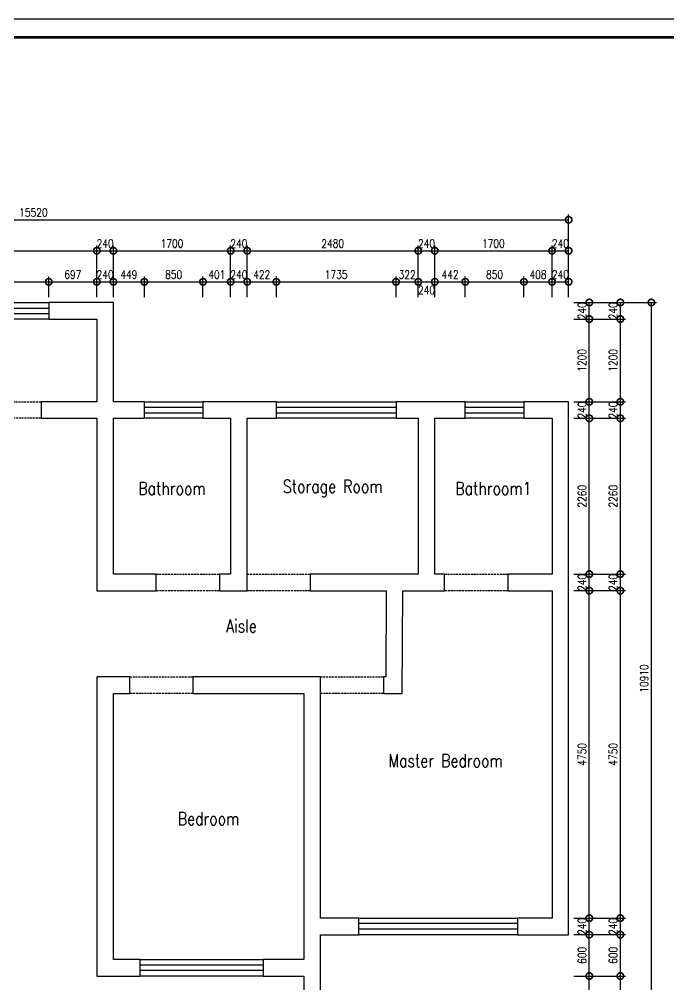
# Model space of a CAD drawing. Header units: millimetres. Extents: x 0 to 211505, y 0 to 22276.
# Drawn here: x 49972 to 59387, y 8272 to 22276 of the extents above; entities that cross this region are included whole.
import ezdxf

# ---------------------------------------------------------------- set-up
doc = ezdxf.new("R2010")
doc.units = ezdxf.units.MM
doc.linetypes.add('HIDDEN_JURAN', pattern=[1.4, 1, -0.4])
for name, color, linetype in [('P-墙体', 160, 'Continuous'), ('P-墙洞', 14, 'HIDDEN_JURAN'), ('P-房间名', 2, 'Continuous'), ('P-标注', 44, 'Continuous'), ('P-玻璃窗', 136, 'Continuous')]:
    doc.layers.add(name, color=color, linetype=linetype)
doc.styles.add('标准', font='simplex.shx', dxfattribs={"width": 0.8, "bigfont": 'gbcbig.shx'})
doc.dimstyles.new('sjj_1-075', dxfattribs={"dimscale": 75, "dimtxt": 1.6, "dimasz": 2.5, "dimexe": 1, "dimexo": 1, "dimgap": 0.6, "dimtad": 1, "dimdec": 0, "dimzin": 12, "dimdsep": 46, "dimtxsty": '标准', "dimblk": 'DOTSMALL', "dimblk1": 'DOTSMALL', "dimblk2": 'DOTSMALL', "dimcen": 0.125, "dimclrd": 3, "dimclre": 3, "dimclrt": 14, "dimadec": 0, "dimazin": 0, "dimtfac": 1, "dimtdec": 0, "dimtix": 1, "dimtmove": 2, "dimatfit": 3, "dimldrblk": 'DOTSMALL', "dimfxl": 6, "dimfxlon": 1, "dimtvp": 1, "dimtolj": 1, "dimtzin": 0, "dimarcsym": 0})

# ---------------------------------------------------------------- blocks, each defined once
blk = doc.blocks.new('_DotSmall')
at = {"color": 0, "linetype": 'ByBlock', "const_width": 0.5}
blk.add_lwpolyline([(-0.0625, 0, 1), (0.0625, 0, 1)], format="xyb", close=True, dxfattribs=at)
blk = doc.blocks.new('*D1406')
at = {"layer": 'DEFPOINTS', "color": 0}
for p in [(57936, 19368), (42416, 18918), (57936, 18918)]:
    blk.add_point(p, dxfattribs=at)
at = {"layer": 'P-标注', "color": 3, "lineweight": -2}
for p, q in [((42416, 18993), (42416, 19443)), ((42416, 19368), (57936, 19368)), ((57936, 18993), (57936, 19443))]:
    blk.add_line(p, q, dxfattribs=at)
at = {"layer": 'P-标注', "color": 3, "lineweight": -2, "xscale": 187.5, "yscale": 187.5, "zscale": 187.5, "rotation": 180}
blk.add_blockref('_DotSmall', (42416, 19368), dxfattribs=at)
at = {"layer": 'P-标注', "color": 3, "lineweight": -2, "xscale": 187.5, "yscale": 187.5, "zscale": 187.5}
blk.add_blockref('_DotSmall', (57936, 19368), dxfattribs=at)
at = {"layer": 'P-标注', "color": 14, "insert": (50176, 19473), "char_height": 120, "attachment_point": 5, "style": '标准'}
blk.add_mtext('\\A1;15520', dxfattribs=at)
blk = doc.blocks.new('*D1407')
at = {"layer": 'DEFPOINTS', "color": 0}
for p in [(58686, 18168), (59136, 18168), (58686, 7258)]:
    blk.add_point(p, dxfattribs=at)
at = {"layer": 'P-标注', "color": 3, "lineweight": -2}
for p, q in [((58761, 18168), (59211, 18168)), ((59136, 7258), (59136, 18168)), ((58761, 7258), (59211, 7258))]:
    blk.add_line(p, q, dxfattribs=at)
at = {"layer": 'P-标注', "color": 3, "lineweight": -2, "xscale": 187.5, "yscale": 187.5, "zscale": 187.5}
for p, rotation in [((59136, 18168), 89.99998127603168), ((59136, 7258), 269.9999812760316)]:
    blk.add_blockref('_DotSmall', p, dxfattribs=dict(at, rotation=rotation))
at = {"layer": 'P-标注', "color": 14, "insert": (59031, 12713), "char_height": 120, "attachment_point": 5, "rotation": 90, "style": '标准'}
blk.add_mtext('\\A1;10910', dxfattribs=at)
blk = doc.blocks.new('*D1418')
at = {"layer": 'DEFPOINTS', "color": 0}
for p in [(51096, 18918), (45096, 18468), (51096, 18468)]:
    blk.add_point(p, dxfattribs=at)
at = {"layer": 'P-标注', "color": 3, "lineweight": -2}
for p, q in [((45096, 18543), (45096, 18993)), ((45096, 18918), (51096, 18918)), ((51096, 18543), (51096, 18993))]:
    blk.add_line(p, q, dxfattribs=at)
at = {"layer": 'P-标注', "color": 3, "lineweight": -2, "xscale": 187.5, "yscale": 187.5, "zscale": 187.5, "rotation": 180}
blk.add_blockref('_DotSmall', (45096, 18918), dxfattribs=at)
at = {"layer": 'P-标注', "color": 3, "lineweight": -2, "xscale": 187.5, "yscale": 187.5, "zscale": 187.5}
blk.add_blockref('_DotSmall', (51096, 18918), dxfattribs=at)
at = {"layer": 'P-标注', "color": 14, "insert": (48096, 19023), "char_height": 120, "attachment_point": 5, "style": '标准'}
blk.add_mtext('\\A1;6000', dxfattribs=at)
blk = doc.blocks.new('*D1419')
at = {"layer": 'DEFPOINTS', "color": 0}
for p in [(51336, 18918), (51096, 18468), (51336, 18468)]:
    blk.add_point(p, dxfattribs=at)
at = {"layer": 'P-标注', "color": 3, "lineweight": -2}
for p, q in [((51096, 18543), (51096, 18993)), ((51096, 18918), (51336, 18918)), ((51336, 18543), (51336, 18993))]:
    blk.add_line(p, q, dxfattribs=at)
at = {"layer": 'P-标注', "color": 3, "lineweight": -2, "xscale": 187.5, "yscale": 187.5, "zscale": 187.5}
blk.add_blockref('_DotSmall', (51096, 18918), dxfattribs=at)
at = {"layer": 'P-标注', "color": 3, "lineweight": -2, "xscale": 187.5, "yscale": 187.5, "zscale": 187.5, "rotation": 180}
blk.add_blockref('_DotSmall', (51336, 18918), dxfattribs=at)
at = {"layer": 'P-标注', "color": 14, "insert": (51216, 19023), "char_height": 120, "attachment_point": 5, "style": '标准'}
blk.add_mtext('\\A1;240', dxfattribs=at)
blk = doc.blocks.new('*D1420')
at = {"layer": 'DEFPOINTS', "color": 0}
for p in [(53036, 18918), (51336, 18468), (53036, 18468)]:
    blk.add_point(p, dxfattribs=at)
at = {"layer": 'P-标注', "color": 3, "lineweight": -2}
for p, q in [((51336, 18543), (51336, 18993)), ((51336, 18918), (53036, 18918)), ((53036, 18543), (53036, 18993))]:
    blk.add_line(p, q, dxfattribs=at)
at = {"layer": 'P-标注', "color": 3, "lineweight": -2, "xscale": 187.5, "yscale": 187.5, "zscale": 187.5, "rotation": 180}
blk.add_blockref('_DotSmall', (51336, 18918), dxfattribs=at)
at = {"layer": 'P-标注', "color": 3, "lineweight": -2, "xscale": 187.5, "yscale": 187.5, "zscale": 187.5}
blk.add_blockref('_DotSmall', (53036, 18918), dxfattribs=at)
at = {"layer": 'P-标注', "color": 14, "insert": (52186, 19023), "char_height": 120, "attachment_point": 5, "style": '标准'}
blk.add_mtext('\\A1;1700', dxfattribs=at)
blk = doc.blocks.new('*D1421')
at = {"layer": 'DEFPOINTS', "color": 0}
for p in [(53276, 18918), (53036, 18468), (53276, 18468)]:
    blk.add_point(p, dxfattribs=at)
at = {"layer": 'P-标注', "color": 3, "lineweight": -2}
for p, q in [((53036, 18543), (53036, 18993)), ((53036, 18918), (53276, 18918)), ((53276, 18543), (53276, 18993))]:
    blk.add_line(p, q, dxfattribs=at)
at = {"layer": 'P-标注', "color": 3, "lineweight": -2, "xscale": 187.5, "yscale": 187.5, "zscale": 187.5}
blk.add_blockref('_DotSmall', (53036, 18918), dxfattribs=at)
at = {"layer": 'P-标注', "color": 3, "lineweight": -2, "xscale": 187.5, "yscale": 187.5, "zscale": 187.5, "rotation": 180}
blk.add_blockref('_DotSmall', (53276, 18918), dxfattribs=at)
at = {"layer": 'P-标注', "color": 14, "insert": (53156, 19023), "char_height": 120, "attachment_point": 5, "style": '标准'}
blk.add_mtext('\\A1;240', dxfattribs=at)
blk = doc.blocks.new('*D1422')
at = {"layer": 'DEFPOINTS', "color": 0}
for p in [(55756, 18918), (53276, 18468), (55756, 18468)]:
    blk.add_point(p, dxfattribs=at)
at = {"layer": 'P-标注', "color": 3, "lineweight": -2}
for p, q in [((53276, 18543), (53276, 18993)), ((53276, 18918), (55756, 18918)), ((55756, 18543), (55756, 18993))]:
    blk.add_line(p, q, dxfattribs=at)
at = {"layer": 'P-标注', "color": 3, "lineweight": -2, "xscale": 187.5, "yscale": 187.5, "zscale": 187.5, "rotation": 180}
blk.add_blockref('_DotSmall', (53276, 18918), dxfattribs=at)
at = {"layer": 'P-标注', "color": 3, "lineweight": -2, "xscale": 187.5, "yscale": 187.5, "zscale": 187.5}
blk.add_blockref('_DotSmall', (55756, 18918), dxfattribs=at)
at = {"layer": 'P-标注', "color": 14, "insert": (54516, 19023), "char_height": 120, "attachment_point": 5, "style": '标准'}
blk.add_mtext('\\A1;2480', dxfattribs=at)
blk = doc.blocks.new('*D1423')
at = {"layer": 'DEFPOINTS', "color": 0}
for p in [(55996, 18918), (55756, 18468), (55996, 18468)]:
    blk.add_point(p, dxfattribs=at)
at = {"layer": 'P-标注', "color": 3, "lineweight": -2}
for p, q in [((55756, 18543), (55756, 18993)), ((55756, 18918), (55996, 18918)), ((55996, 18543), (55996, 18993))]:
    blk.add_line(p, q, dxfattribs=at)
at = {"layer": 'P-标注', "color": 3, "lineweight": -2, "xscale": 187.5, "yscale": 187.5, "zscale": 187.5}
blk.add_blockref('_DotSmall', (55756, 18918), dxfattribs=at)
at = {"layer": 'P-标注', "color": 3, "lineweight": -2, "xscale": 187.5, "yscale": 187.5, "zscale": 187.5, "rotation": 180}
blk.add_blockref('_DotSmall', (55996, 18918), dxfattribs=at)
at = {"layer": 'P-标注', "color": 14, "insert": (55876, 19023), "char_height": 120, "attachment_point": 5, "style": '标准'}
blk.add_mtext('\\A1;240', dxfattribs=at)
blk = doc.blocks.new('*D1424')
at = {"layer": 'DEFPOINTS', "color": 0}
for p in [(57696, 18918), (55996, 18468), (57696, 18468)]:
    blk.add_point(p, dxfattribs=at)
at = {"layer": 'P-标注', "color": 3, "lineweight": -2}
for p, q in [((55996, 18543), (55996, 18993)), ((55996, 18918), (57696, 18918)), ((57696, 18543), (57696, 18993))]:
    blk.add_line(p, q, dxfattribs=at)
at = {"layer": 'P-标注', "color": 3, "lineweight": -2, "xscale": 187.5, "yscale": 187.5, "zscale": 187.5, "rotation": 180}
blk.add_blockref('_DotSmall', (55996, 18918), dxfattribs=at)
at = {"layer": 'P-标注', "color": 3, "lineweight": -2, "xscale": 187.5, "yscale": 187.5, "zscale": 187.5}
blk.add_blockref('_DotSmall', (57696, 18918), dxfattribs=at)
at = {"layer": 'P-标注', "color": 14, "insert": (56846, 19023), "char_height": 120, "attachment_point": 5, "style": '标准'}
blk.add_mtext('\\A1;1700', dxfattribs=at)
blk = doc.blocks.new('*D1425')
at = {"layer": 'DEFPOINTS', "color": 0}
for p in [(57936, 18918), (57696, 18468), (57936, 18468)]:
    blk.add_point(p, dxfattribs=at)
at = {"layer": 'P-标注', "color": 3, "lineweight": -2}
for p, q in [((57696, 18543), (57696, 18993)), ((57696, 18918), (57936, 18918)), ((57936, 18543), (57936, 18993))]:
    blk.add_line(p, q, dxfattribs=at)
at = {"layer": 'P-标注', "color": 3, "lineweight": -2, "xscale": 187.5, "yscale": 187.5, "zscale": 187.5}
blk.add_blockref('_DotSmall', (57696, 18918), dxfattribs=at)
at = {"layer": 'P-标注', "color": 3, "lineweight": -2, "xscale": 187.5, "yscale": 187.5, "zscale": 187.5, "rotation": 180}
blk.add_blockref('_DotSmall', (57936, 18918), dxfattribs=at)
at = {"layer": 'P-标注', "color": 14, "insert": (57816, 19023), "char_height": 120, "attachment_point": 5, "style": '标准'}
blk.add_mtext('\\A1;240', dxfattribs=at)
blk = doc.blocks.new('*D1427')
at = {"layer": 'DEFPOINTS', "color": 0}
for p in [(58236, 8398), (58686, 8398), (58236, 7498)]:
    blk.add_point(p, dxfattribs=at)
at = {"layer": 'P-标注', "color": 3, "lineweight": -2}
for p, q in [((58311, 8398), (58761, 8398)), ((58686, 7498), (58686, 8398)), ((58311, 7498), (58761, 7498))]:
    blk.add_line(p, q, dxfattribs=at)
at = {"layer": 'P-标注', "color": 3, "lineweight": -2, "xscale": 187.5, "yscale": 187.5, "zscale": 187.5}
for p, rotation in [((58686, 8398), 89.99998127603155), ((58686, 7498), 269.9999812760315)]:
    blk.add_blockref('_DotSmall', p, dxfattribs=dict(at, rotation=rotation))
at = {"layer": 'P-标注', "color": 14, "insert": (58581, 7948), "char_height": 120, "attachment_point": 5, "rotation": 90, "style": '标准'}
blk.add_mtext('\\A1;900', dxfattribs=at)
blk = doc.blocks.new('*D1428')
at = {"layer": 'DEFPOINTS', "color": 0}
for p in [(58236, 8998), (58686, 8998), (58236, 8398)]:
    blk.add_point(p, dxfattribs=at)
at = {"layer": 'P-标注', "color": 3, "lineweight": -2}
for p, q in [((58311, 8998), (58761, 8998)), ((58686, 8398), (58686, 8998)), ((58311, 8398), (58761, 8398))]:
    blk.add_line(p, q, dxfattribs=at)
at = {"layer": 'P-标注', "color": 3, "lineweight": -2, "xscale": 187.5, "yscale": 187.5, "zscale": 187.5}
for p, rotation in [((58686, 8998), 89.99998127603176), ((58686, 8398), 269.9999812760317)]:
    blk.add_blockref('_DotSmall', p, dxfattribs=dict(at, rotation=rotation))
at = {"layer": 'P-标注', "color": 14, "insert": (58581, 8698), "char_height": 120, "attachment_point": 5, "rotation": 90, "style": '标准'}
blk.add_mtext('\\A1;600', dxfattribs=at)
blk = doc.blocks.new('*D1429')
at = {"layer": 'DEFPOINTS', "color": 0}
for p in [(58236, 9238), (58686, 9238), (58236, 8998)]:
    blk.add_point(p, dxfattribs=at)
at = {"layer": 'P-标注', "color": 3, "lineweight": -2}
for p, q in [((58311, 9238), (58761, 9238)), ((58686, 8998), (58686, 9238)), ((58311, 8998), (58761, 8998))]:
    blk.add_line(p, q, dxfattribs=at)
at = {"layer": 'P-标注', "color": 3, "lineweight": -2, "xscale": 187.5, "yscale": 187.5, "zscale": 187.5}
for p, rotation in [((58686, 9238), 269.9999812760311), ((58686, 8998), 89.99998127603108)]:
    blk.add_blockref('_DotSmall', p, dxfattribs=dict(at, rotation=rotation))
at = {"layer": 'P-标注', "color": 14, "insert": (58581, 9118), "char_height": 120, "attachment_point": 5, "rotation": 90, "style": '标准'}
blk.add_mtext('\\A1;240', dxfattribs=at)
blk = doc.blocks.new('*D1430')
at = {"layer": 'DEFPOINTS', "color": 0}
for p in [(58236, 13988), (58686, 13988), (58236, 9238)]:
    blk.add_point(p, dxfattribs=at)
at = {"layer": 'P-标注', "color": 3, "lineweight": -2}
for p, q in [((58311, 13988), (58761, 13988)), ((58686, 9238), (58686, 13988)), ((58311, 9238), (58761, 9238))]:
    blk.add_line(p, q, dxfattribs=at)
at = {"layer": 'P-标注', "color": 3, "lineweight": -2, "xscale": 187.5, "yscale": 187.5, "zscale": 187.5}
for p, rotation in [((58686, 13988), 89.99998127603163), ((58686, 9238), 269.9999812760316)]:
    blk.add_blockref('_DotSmall', p, dxfattribs=dict(at, rotation=rotation))
at = {"layer": 'P-标注', "color": 14, "insert": (58581, 11613), "char_height": 120, "attachment_point": 5, "rotation": 90, "style": '标准'}
blk.add_mtext('\\A1;4750', dxfattribs=at)
blk = doc.blocks.new('*D1431')
at = {"layer": 'DEFPOINTS', "color": 0}
for p in [(58236, 14228), (58686, 14228), (58236, 13988)]:
    blk.add_point(p, dxfattribs=at)
at = {"layer": 'P-标注', "color": 3, "lineweight": -2}
for p, q in [((58311, 14228), (58761, 14228)), ((58686, 13988), (58686, 14228)), ((58311, 13988), (58761, 13988))]:
    blk.add_line(p, q, dxfattribs=at)
at = {"layer": 'P-标注', "color": 3, "lineweight": -2, "xscale": 187.5, "yscale": 187.5, "zscale": 187.5}
for p, rotation in [((58686, 14228), 269.9999812760311), ((58686, 13988), 89.99998127603108)]:
    blk.add_blockref('_DotSmall', p, dxfattribs=dict(at, rotation=rotation))
at = {"layer": 'P-标注', "color": 14, "insert": (58581, 14108), "char_height": 120, "attachment_point": 5, "rotation": 90, "style": '标准'}
blk.add_mtext('\\A1;240', dxfattribs=at)
blk = doc.blocks.new('*D1432')
at = {"layer": 'DEFPOINTS', "color": 0}
for p in [(58236, 16488), (58686, 16488), (58236, 14228)]:
    blk.add_point(p, dxfattribs=at)
at = {"layer": 'P-标注', "color": 3, "lineweight": -2}
for p, q in [((58311, 16488), (58761, 16488)), ((58686, 14228), (58686, 16488)), ((58311, 14228), (58761, 14228))]:
    blk.add_line(p, q, dxfattribs=at)
at = {"layer": 'P-标注', "color": 3, "lineweight": -2, "xscale": 187.5, "yscale": 187.5, "zscale": 187.5}
for p, rotation in [((58686, 16488), 89.99998127603163), ((58686, 14228), 269.9999812760316)]:
    blk.add_blockref('_DotSmall', p, dxfattribs=dict(at, rotation=rotation))
at = {"layer": 'P-标注', "color": 14, "insert": (58581, 15358), "char_height": 120, "attachment_point": 5, "rotation": 90, "style": '标准'}
blk.add_mtext('\\A1;2260', dxfattribs=at)
blk = doc.blocks.new('*D1433')
at = {"layer": 'DEFPOINTS', "color": 0}
for p in [(58236, 16728), (58686, 16728), (58236, 16488)]:
    blk.add_point(p, dxfattribs=at)
at = {"layer": 'P-标注', "color": 3, "lineweight": -2}
for p, q in [((58311, 16728), (58761, 16728)), ((58686, 16488), (58686, 16728)), ((58311, 16488), (58761, 16488))]:
    blk.add_line(p, q, dxfattribs=at)
at = {"layer": 'P-标注', "color": 3, "lineweight": -2, "xscale": 187.5, "yscale": 187.5, "zscale": 187.5}
for p, rotation in [((58686, 16728), 269.9999812760311), ((58686, 16488), 89.99998127603108)]:
    blk.add_blockref('_DotSmall', p, dxfattribs=dict(at, rotation=rotation))
at = {"layer": 'P-标注', "color": 14, "insert": (58581, 16608), "char_height": 120, "attachment_point": 5, "rotation": 90, "style": '标准'}
blk.add_mtext('\\A1;240', dxfattribs=at)
blk = doc.blocks.new('*D1434')
at = {"layer": 'DEFPOINTS', "color": 0}
for p in [(58236, 17928), (58686, 17928), (58236, 16728)]:
    blk.add_point(p, dxfattribs=at)
at = {"layer": 'P-标注', "color": 3, "lineweight": -2}
for p, q in [((58311, 17928), (58761, 17928)), ((58686, 16728), (58686, 17928)), ((58311, 16728), (58761, 16728))]:
    blk.add_line(p, q, dxfattribs=at)
at = {"layer": 'P-标注', "color": 3, "lineweight": -2, "xscale": 187.5, "yscale": 187.5, "zscale": 187.5}
for p, rotation in [((58686, 17928), 89.99998127603176), ((58686, 16728), 269.9999812760317)]:
    blk.add_blockref('_DotSmall', p, dxfattribs=dict(at, rotation=rotation))
at = {"layer": 'P-标注', "color": 14, "insert": (58581, 17328), "char_height": 120, "attachment_point": 5, "rotation": 90, "style": '标准'}
blk.add_mtext('\\A1;1200', dxfattribs=at)
blk = doc.blocks.new('*D1435')
at = {"layer": 'DEFPOINTS', "color": 0}
for p in [(58236, 18168), (58686, 18168), (58236, 17928)]:
    blk.add_point(p, dxfattribs=at)
at = {"layer": 'P-标注', "color": 3, "lineweight": -2}
for p, q in [((58311, 18168), (58761, 18168)), ((58686, 17928), (58686, 18168)), ((58311, 17928), (58761, 17928))]:
    blk.add_line(p, q, dxfattribs=at)
at = {"layer": 'P-标注', "color": 3, "lineweight": -2, "xscale": 187.5, "yscale": 187.5, "zscale": 187.5}
for p, rotation in [((58686, 18168), 269.9999812760311), ((58686, 17928), 89.99998127603108)]:
    blk.add_blockref('_DotSmall', p, dxfattribs=dict(at, rotation=rotation))
at = {"layer": 'P-标注', "color": 14, "insert": (58581, 18048), "char_height": 120, "attachment_point": 5, "rotation": 90, "style": '标准'}
blk.add_mtext('\\A1;240', dxfattribs=at)
blk = doc.blocks.new('*D1455')
at = {"layer": 'DEFPOINTS', "color": 0}
for p in [(50399, 18468), (45695, 18168), (50399, 18168)]:
    blk.add_point(p, dxfattribs=at)
at = {"layer": 'P-标注', "color": 3, "lineweight": -2}
for p, q in [((45695, 18243), (45695, 18543)), ((50399, 18243), (50399, 18543)), ((45695, 18468), (50399, 18468))]:
    blk.add_line(p, q, dxfattribs=at)
at = {"layer": 'P-标注', "color": 3, "lineweight": -2, "xscale": 187.5, "yscale": 187.5, "zscale": 187.5, "rotation": 180}
blk.add_blockref('_DotSmall', (45695, 18468), dxfattribs=at)
at = {"layer": 'P-标注', "color": 3, "lineweight": -2, "xscale": 187.5, "yscale": 187.5, "zscale": 187.5}
blk.add_blockref('_DotSmall', (50399, 18468), dxfattribs=at)
at = {"layer": 'P-标注', "color": 14, "insert": (48047, 18573), "char_height": 120, "attachment_point": 5, "style": '标准'}
blk.add_mtext('\\A1;4704', dxfattribs=at)
blk = doc.blocks.new('*D1456')
at = {"layer": 'DEFPOINTS', "color": 0}
for p in [(51096, 18468), (50399, 18168), (51096, 18168)]:
    blk.add_point(p, dxfattribs=at)
at = {"layer": 'P-标注', "color": 3, "lineweight": -2}
for p, q in [((50399, 18243), (50399, 18543)), ((51096, 18243), (51096, 18543)), ((50399, 18468), (51096, 18468))]:
    blk.add_line(p, q, dxfattribs=at)
at = {"layer": 'P-标注', "color": 3, "lineweight": -2, "xscale": 187.5, "yscale": 187.5, "zscale": 187.5, "rotation": 180}
blk.add_blockref('_DotSmall', (50399, 18468), dxfattribs=at)
at = {"layer": 'P-标注', "color": 3, "lineweight": -2, "xscale": 187.5, "yscale": 187.5, "zscale": 187.5}
blk.add_blockref('_DotSmall', (51096, 18468), dxfattribs=at)
at = {"layer": 'P-标注', "color": 14, "insert": (50748, 18573), "char_height": 120, "attachment_point": 5, "style": '标准'}
blk.add_mtext('\\A1;697', dxfattribs=at)
blk = doc.blocks.new('*D1457')
at = {"layer": 'DEFPOINTS', "color": 0}
for p in [(51336, 18468), (51096, 18168), (51336, 18168)]:
    blk.add_point(p, dxfattribs=at)
at = {"layer": 'P-标注', "color": 3, "lineweight": -2}
for p, q in [((51096, 18243), (51096, 18543)), ((51336, 18243), (51336, 18543)), ((51096, 18468), (51336, 18468))]:
    blk.add_line(p, q, dxfattribs=at)
at = {"layer": 'P-标注', "color": 3, "lineweight": -2, "xscale": 187.5, "yscale": 187.5, "zscale": 187.5}
blk.add_blockref('_DotSmall', (51096, 18468), dxfattribs=at)
at = {"layer": 'P-标注', "color": 3, "lineweight": -2, "xscale": 187.5, "yscale": 187.5, "zscale": 187.5, "rotation": 180}
blk.add_blockref('_DotSmall', (51336, 18468), dxfattribs=at)
at = {"layer": 'P-标注', "color": 14, "insert": (51216, 18573), "char_height": 120, "attachment_point": 5, "style": '标准'}
blk.add_mtext('\\A1;240', dxfattribs=at)
blk = doc.blocks.new('*D1458')
at = {"layer": 'DEFPOINTS', "color": 0}
for p in [(51785, 18468), (51336, 18168), (51785, 18168)]:
    blk.add_point(p, dxfattribs=at)
at = {"layer": 'P-标注', "color": 3, "lineweight": -2}
for p, q in [((51336, 18243), (51336, 18543)), ((51785, 18243), (51785, 18543)), ((51336, 18468), (51785, 18468))]:
    blk.add_line(p, q, dxfattribs=at)
at = {"layer": 'P-标注', "color": 3, "lineweight": -2, "xscale": 187.5, "yscale": 187.5, "zscale": 187.5, "rotation": 180}
blk.add_blockref('_DotSmall', (51336, 18468), dxfattribs=at)
at = {"layer": 'P-标注', "color": 3, "lineweight": -2, "xscale": 187.5, "yscale": 187.5, "zscale": 187.5}
blk.add_blockref('_DotSmall', (51785, 18468), dxfattribs=at)
at = {"layer": 'P-标注', "color": 14, "insert": (51561, 18573), "char_height": 120, "attachment_point": 5, "style": '标准'}
blk.add_mtext('\\A1;449', dxfattribs=at)
blk = doc.blocks.new('*D1459')
at = {"layer": 'DEFPOINTS', "color": 0}
for p in [(52635, 18468), (51785, 18168), (52635, 18168)]:
    blk.add_point(p, dxfattribs=at)
at = {"layer": 'P-标注', "color": 3, "lineweight": -2}
for p, q in [((51785, 18243), (51785, 18543)), ((52635, 18243), (52635, 18543)), ((51785, 18468), (52635, 18468))]:
    blk.add_line(p, q, dxfattribs=at)
at = {"layer": 'P-标注', "color": 3, "lineweight": -2, "xscale": 187.5, "yscale": 187.5, "zscale": 187.5, "rotation": 180}
blk.add_blockref('_DotSmall', (51785, 18468), dxfattribs=at)
at = {"layer": 'P-标注', "color": 3, "lineweight": -2, "xscale": 187.5, "yscale": 187.5, "zscale": 187.5}
blk.add_blockref('_DotSmall', (52635, 18468), dxfattribs=at)
at = {"layer": 'P-标注', "color": 14, "insert": (52210, 18573), "char_height": 120, "attachment_point": 5, "style": '标准'}
blk.add_mtext('\\A1;850', dxfattribs=at)
blk = doc.blocks.new('*D1460')
at = {"layer": 'DEFPOINTS', "color": 0}
for p in [(53036, 18468), (52635, 18168), (53036, 18168)]:
    blk.add_point(p, dxfattribs=at)
at = {"layer": 'P-标注', "color": 3, "lineweight": -2}
for p, q in [((52635, 18243), (52635, 18543)), ((53036, 18243), (53036, 18543)), ((52635, 18468), (53036, 18468))]:
    blk.add_line(p, q, dxfattribs=at)
at = {"layer": 'P-标注', "color": 3, "lineweight": -2, "xscale": 187.5, "yscale": 187.5, "zscale": 187.5, "rotation": 180}
blk.add_blockref('_DotSmall', (52635, 18468), dxfattribs=at)
at = {"layer": 'P-标注', "color": 3, "lineweight": -2, "xscale": 187.5, "yscale": 187.5, "zscale": 187.5}
blk.add_blockref('_DotSmall', (53036, 18468), dxfattribs=at)
at = {"layer": 'P-标注', "color": 14, "insert": (52836, 18573), "char_height": 120, "attachment_point": 5, "style": '标准'}
blk.add_mtext('\\A1;401', dxfattribs=at)
blk = doc.blocks.new('*D1461')
at = {"layer": 'DEFPOINTS', "color": 0}
for p in [(53276, 18468), (53036, 18168), (53276, 18168)]:
    blk.add_point(p, dxfattribs=at)
at = {"layer": 'P-标注', "color": 3, "lineweight": -2}
for p, q in [((53036, 18243), (53036, 18543)), ((53276, 18243), (53276, 18543)), ((53036, 18468), (53276, 18468))]:
    blk.add_line(p, q, dxfattribs=at)
at = {"layer": 'P-标注', "color": 3, "lineweight": -2, "xscale": 187.5, "yscale": 187.5, "zscale": 187.5}
blk.add_blockref('_DotSmall', (53036, 18468), dxfattribs=at)
at = {"layer": 'P-标注', "color": 3, "lineweight": -2, "xscale": 187.5, "yscale": 187.5, "zscale": 187.5, "rotation": 180}
blk.add_blockref('_DotSmall', (53276, 18468), dxfattribs=at)
at = {"layer": 'P-标注', "color": 14, "insert": (53156, 18573), "char_height": 120, "attachment_point": 5, "style": '标准'}
blk.add_mtext('\\A1;240', dxfattribs=at)
blk = doc.blocks.new('*D1462')
at = {"layer": 'DEFPOINTS', "color": 0}
for p in [(53699, 18468), (53276, 18168), (53699, 18168)]:
    blk.add_point(p, dxfattribs=at)
at = {"layer": 'P-标注', "color": 3, "lineweight": -2}
for p, q in [((53276, 18243), (53276, 18543)), ((53699, 18243), (53699, 18543)), ((53276, 18468), (53699, 18468))]:
    blk.add_line(p, q, dxfattribs=at)
at = {"layer": 'P-标注', "color": 3, "lineweight": -2, "xscale": 187.5, "yscale": 187.5, "zscale": 187.5, "rotation": 180}
blk.add_blockref('_DotSmall', (53276, 18468), dxfattribs=at)
at = {"layer": 'P-标注', "color": 3, "lineweight": -2, "xscale": 187.5, "yscale": 187.5, "zscale": 187.5}
blk.add_blockref('_DotSmall', (53699, 18468), dxfattribs=at)
at = {"layer": 'P-标注', "color": 14, "insert": (53487, 18573), "char_height": 120, "attachment_point": 5, "style": '标准'}
blk.add_mtext('\\A1;422', dxfattribs=at)
blk = doc.blocks.new('*D1463')
at = {"layer": 'DEFPOINTS', "color": 0}
for p in [(55434, 18468), (53699, 18168), (55434, 18168)]:
    blk.add_point(p, dxfattribs=at)
at = {"layer": 'P-标注', "color": 3, "lineweight": -2}
for p, q in [((53699, 18243), (53699, 18543)), ((55434, 18243), (55434, 18543)), ((53699, 18468), (55434, 18468))]:
    blk.add_line(p, q, dxfattribs=at)
at = {"layer": 'P-标注', "color": 3, "lineweight": -2, "xscale": 187.5, "yscale": 187.5, "zscale": 187.5, "rotation": 180}
blk.add_blockref('_DotSmall', (53699, 18468), dxfattribs=at)
at = {"layer": 'P-标注', "color": 3, "lineweight": -2, "xscale": 187.5, "yscale": 187.5, "zscale": 187.5}
blk.add_blockref('_DotSmall', (55434, 18468), dxfattribs=at)
at = {"layer": 'P-标注', "color": 14, "insert": (54566, 18573), "char_height": 120, "attachment_point": 5, "style": '标准'}
blk.add_mtext('\\A1;1735', dxfattribs=at)
blk = doc.blocks.new('*D1464')
at = {"layer": 'DEFPOINTS', "color": 0}
for p in [(55756, 18468), (55434, 18168), (55756, 18168)]:
    blk.add_point(p, dxfattribs=at)
at = {"layer": 'P-标注', "color": 3, "lineweight": -2}
for p, q in [((55434, 18243), (55434, 18543)), ((55756, 18243), (55756, 18543)), ((55434, 18468), (55756, 18468))]:
    blk.add_line(p, q, dxfattribs=at)
at = {"layer": 'P-标注', "color": 3, "lineweight": -2, "xscale": 187.5, "yscale": 187.5, "zscale": 187.5}
blk.add_blockref('_DotSmall', (55434, 18468), dxfattribs=at)
at = {"layer": 'P-标注', "color": 3, "lineweight": -2, "xscale": 187.5, "yscale": 187.5, "zscale": 187.5, "rotation": 180}
blk.add_blockref('_DotSmall', (55756, 18468), dxfattribs=at)
at = {"layer": 'P-标注', "color": 14, "insert": (55595, 18573), "char_height": 120, "attachment_point": 5, "style": '标准'}
blk.add_mtext('\\A1;322', dxfattribs=at)
blk = doc.blocks.new('*D1465')
at = {"layer": 'DEFPOINTS', "color": 0}
for p in [(55996, 18468), (55756, 18168), (55996, 18168)]:
    blk.add_point(p, dxfattribs=at)
at = {"layer": 'P-标注', "color": 3, "lineweight": -2}
for p, q in [((55756, 18243), (55756, 18543)), ((55996, 18243), (55996, 18543)), ((55756, 18468), (55996, 18468))]:
    blk.add_line(p, q, dxfattribs=at)
at = {"layer": 'P-标注', "color": 3, "lineweight": -2, "xscale": 187.5, "yscale": 187.5, "zscale": 187.5, "rotation": 180}
blk.add_blockref('_DotSmall', (55756, 18468), dxfattribs=at)
at = {"layer": 'P-标注', "color": 3, "lineweight": -2, "xscale": 187.5, "yscale": 187.5, "zscale": 187.5}
blk.add_blockref('_DotSmall', (55996, 18468), dxfattribs=at)
at = {"layer": 'P-标注', "color": 14, "insert": (55876, 18348), "char_height": 120, "attachment_point": 5, "style": '标准'}
blk.add_mtext('\\A1;240', dxfattribs=at)
blk = doc.blocks.new('*D1466')
at = {"layer": 'DEFPOINTS', "color": 0}
for p in [(56438, 18468), (55996, 18168), (56438, 18168)]:
    blk.add_point(p, dxfattribs=at)
at = {"layer": 'P-标注', "color": 3, "lineweight": -2}
for p, q in [((55996, 18243), (55996, 18543)), ((56438, 18243), (56438, 18543)), ((55996, 18468), (56438, 18468))]:
    blk.add_line(p, q, dxfattribs=at)
at = {"layer": 'P-标注', "color": 3, "lineweight": -2, "xscale": 187.5, "yscale": 187.5, "zscale": 187.5, "rotation": 180}
blk.add_blockref('_DotSmall', (55996, 18468), dxfattribs=at)
at = {"layer": 'P-标注', "color": 3, "lineweight": -2, "xscale": 187.5, "yscale": 187.5, "zscale": 187.5}
blk.add_blockref('_DotSmall', (56438, 18468), dxfattribs=at)
at = {"layer": 'P-标注', "color": 14, "insert": (56217, 18573), "char_height": 120, "attachment_point": 5, "style": '标准'}
blk.add_mtext('\\A1;442', dxfattribs=at)
blk = doc.blocks.new('*D1467')
at = {"layer": 'DEFPOINTS', "color": 0}
for p in [(57288, 18468), (56438, 18168), (57288, 18168)]:
    blk.add_point(p, dxfattribs=at)
at = {"layer": 'P-标注', "color": 3, "lineweight": -2}
for p, q in [((56438, 18243), (56438, 18543)), ((57288, 18243), (57288, 18543)), ((56438, 18468), (57288, 18468))]:
    blk.add_line(p, q, dxfattribs=at)
at = {"layer": 'P-标注', "color": 3, "lineweight": -2, "xscale": 187.5, "yscale": 187.5, "zscale": 187.5, "rotation": 180}
blk.add_blockref('_DotSmall', (56438, 18468), dxfattribs=at)
at = {"layer": 'P-标注', "color": 3, "lineweight": -2, "xscale": 187.5, "yscale": 187.5, "zscale": 187.5}
blk.add_blockref('_DotSmall', (57288, 18468), dxfattribs=at)
at = {"layer": 'P-标注', "color": 14, "insert": (56863, 18573), "char_height": 120, "attachment_point": 5, "style": '标准'}
blk.add_mtext('\\A1;850', dxfattribs=at)
blk = doc.blocks.new('*D1468')
at = {"layer": 'DEFPOINTS', "color": 0}
for p in [(57696, 18468), (57288, 18168), (57696, 18168)]:
    blk.add_point(p, dxfattribs=at)
at = {"layer": 'P-标注', "color": 3, "lineweight": -2}
for p, q in [((57288, 18243), (57288, 18543)), ((57696, 18243), (57696, 18543)), ((57288, 18468), (57696, 18468))]:
    blk.add_line(p, q, dxfattribs=at)
at = {"layer": 'P-标注', "color": 3, "lineweight": -2, "xscale": 187.5, "yscale": 187.5, "zscale": 187.5, "rotation": 180}
blk.add_blockref('_DotSmall', (57288, 18468), dxfattribs=at)
at = {"layer": 'P-标注', "color": 3, "lineweight": -2, "xscale": 187.5, "yscale": 187.5, "zscale": 187.5}
blk.add_blockref('_DotSmall', (57696, 18468), dxfattribs=at)
at = {"layer": 'P-标注', "color": 14, "insert": (57492, 18573), "char_height": 120, "attachment_point": 5, "style": '标准'}
blk.add_mtext('\\A1;408', dxfattribs=at)
blk = doc.blocks.new('*D1469')
at = {"layer": 'DEFPOINTS', "color": 0}
for p in [(57936, 18468), (57696, 18168), (57936, 18168)]:
    blk.add_point(p, dxfattribs=at)
at = {"layer": 'P-标注', "color": 3, "lineweight": -2}
for p, q in [((57696, 18243), (57696, 18543)), ((57936, 18243), (57936, 18543)), ((57696, 18468), (57936, 18468))]:
    blk.add_line(p, q, dxfattribs=at)
at = {"layer": 'P-标注', "color": 3, "lineweight": -2, "xscale": 187.5, "yscale": 187.5, "zscale": 187.5}
blk.add_blockref('_DotSmall', (57696, 18468), dxfattribs=at)
at = {"layer": 'P-标注', "color": 3, "lineweight": -2, "xscale": 187.5, "yscale": 187.5, "zscale": 187.5, "rotation": 180}
blk.add_blockref('_DotSmall', (57936, 18468), dxfattribs=at)
at = {"layer": 'P-标注', "color": 14, "insert": (57816, 18573), "char_height": 120, "attachment_point": 5, "style": '标准'}
blk.add_mtext('\\A1;240', dxfattribs=at)
blk = doc.blocks.new('*D1471')
at = {"layer": 'DEFPOINTS', "color": 0}
for p in [(57936, 8398), (58236, 8398), (57936, 7498)]:
    blk.add_point(p, dxfattribs=at)
at = {"layer": 'P-标注', "color": 3, "lineweight": -2}
for p, q in [((58011, 8398), (58311, 8398)), ((58236, 7498), (58236, 8398)), ((58011, 7498), (58311, 7498))]:
    blk.add_line(p, q, dxfattribs=at)
at = {"layer": 'P-标注', "color": 3, "lineweight": -2, "xscale": 187.5, "yscale": 187.5, "zscale": 187.5}
for p, rotation in [((58236, 8398), 89.99998127603155), ((58236, 7498), 269.9999812760315)]:
    blk.add_blockref('_DotSmall', p, dxfattribs=dict(at, rotation=rotation))
at = {"layer": 'P-标注', "color": 14, "insert": (58131, 7948), "char_height": 120, "attachment_point": 5, "rotation": 90, "style": '标准'}
blk.add_mtext('\\A1;900', dxfattribs=at)
blk = doc.blocks.new('*D1472')
at = {"layer": 'DEFPOINTS', "color": 0}
for p in [(57936, 8998), (58236, 8998), (57936, 8398)]:
    blk.add_point(p, dxfattribs=at)
at = {"layer": 'P-标注', "color": 3, "lineweight": -2}
for p, q in [((58011, 8998), (58311, 8998)), ((58236, 8398), (58236, 8998)), ((58011, 8398), (58311, 8398))]:
    blk.add_line(p, q, dxfattribs=at)
at = {"layer": 'P-标注', "color": 3, "lineweight": -2, "xscale": 187.5, "yscale": 187.5, "zscale": 187.5}
for p, rotation in [((58236, 8998), 89.99998127603176), ((58236, 8398), 269.9999812760317)]:
    blk.add_blockref('_DotSmall', p, dxfattribs=dict(at, rotation=rotation))
at = {"layer": 'P-标注', "color": 14, "insert": (58131, 8698), "char_height": 120, "attachment_point": 5, "rotation": 90, "style": '标准'}
blk.add_mtext('\\A1;600', dxfattribs=at)
blk = doc.blocks.new('*D1473')
at = {"layer": 'DEFPOINTS', "color": 0}
for p in [(57936, 9238), (58236, 9238), (57936, 8998)]:
    blk.add_point(p, dxfattribs=at)
at = {"layer": 'P-标注', "color": 3, "lineweight": -2}
for p, q in [((58011, 9238), (58311, 9238)), ((58236, 8998), (58236, 9238)), ((58011, 8998), (58311, 8998))]:
    blk.add_line(p, q, dxfattribs=at)
at = {"layer": 'P-标注', "color": 3, "lineweight": -2, "xscale": 187.5, "yscale": 187.5, "zscale": 187.5}
for p, rotation in [((58236, 9238), 269.9999812760311), ((58236, 8998), 89.99998127603108)]:
    blk.add_blockref('_DotSmall', p, dxfattribs=dict(at, rotation=rotation))
at = {"layer": 'P-标注', "color": 14, "insert": (58131, 9118), "char_height": 120, "attachment_point": 5, "rotation": 90, "style": '标准'}
blk.add_mtext('\\A1;240', dxfattribs=at)
blk = doc.blocks.new('*D1474')
at = {"layer": 'DEFPOINTS', "color": 0}
for p in [(57936, 13988), (58236, 13988), (57936, 9238)]:
    blk.add_point(p, dxfattribs=at)
at = {"layer": 'P-标注', "color": 3, "lineweight": -2}
for p, q in [((58011, 13988), (58311, 13988)), ((58236, 9238), (58236, 13988)), ((58011, 9238), (58311, 9238))]:
    blk.add_line(p, q, dxfattribs=at)
at = {"layer": 'P-标注', "color": 3, "lineweight": -2, "xscale": 187.5, "yscale": 187.5, "zscale": 187.5}
for p, rotation in [((58236, 13988), 89.99998127603163), ((58236, 9238), 269.9999812760316)]:
    blk.add_blockref('_DotSmall', p, dxfattribs=dict(at, rotation=rotation))
at = {"layer": 'P-标注', "color": 14, "insert": (58131, 11613), "char_height": 120, "attachment_point": 5, "rotation": 90, "style": '标准'}
blk.add_mtext('\\A1;4750', dxfattribs=at)
blk = doc.blocks.new('*D1475')
at = {"layer": 'DEFPOINTS', "color": 0}
for p in [(57936, 14228), (58236, 14228), (57936, 13988)]:
    blk.add_point(p, dxfattribs=at)
at = {"layer": 'P-标注', "color": 3, "lineweight": -2}
for p, q in [((58011, 14228), (58311, 14228)), ((58236, 13988), (58236, 14228)), ((58011, 13988), (58311, 13988))]:
    blk.add_line(p, q, dxfattribs=at)
at = {"layer": 'P-标注', "color": 3, "lineweight": -2, "xscale": 187.5, "yscale": 187.5, "zscale": 187.5}
for p, rotation in [((58236, 14228), 269.9999812760311), ((58236, 13988), 89.99998127603108)]:
    blk.add_blockref('_DotSmall', p, dxfattribs=dict(at, rotation=rotation))
at = {"layer": 'P-标注', "color": 14, "insert": (58131, 14108), "char_height": 120, "attachment_point": 5, "rotation": 90, "style": '标准'}
blk.add_mtext('\\A1;240', dxfattribs=at)
blk = doc.blocks.new('*D1476')
at = {"layer": 'DEFPOINTS', "color": 0}
for p in [(57936, 16488), (58236, 16488), (57936, 14228)]:
    blk.add_point(p, dxfattribs=at)
at = {"layer": 'P-标注', "color": 3, "lineweight": -2}
for p, q in [((58011, 16488), (58311, 16488)), ((58236, 14228), (58236, 16488)), ((58011, 14228), (58311, 14228))]:
    blk.add_line(p, q, dxfattribs=at)
at = {"layer": 'P-标注', "color": 3, "lineweight": -2, "xscale": 187.5, "yscale": 187.5, "zscale": 187.5}
for p, rotation in [((58236, 16488), 89.99998127603163), ((58236, 14228), 269.9999812760316)]:
    blk.add_blockref('_DotSmall', p, dxfattribs=dict(at, rotation=rotation))
at = {"layer": 'P-标注', "color": 14, "insert": (58131, 15358), "char_height": 120, "attachment_point": 5, "rotation": 90, "style": '标准'}
blk.add_mtext('\\A1;2260', dxfattribs=at)
blk = doc.blocks.new('*D1477')
at = {"layer": 'DEFPOINTS', "color": 0}
for p in [(57936, 16728), (58236, 16728), (57936, 16488)]:
    blk.add_point(p, dxfattribs=at)
at = {"layer": 'P-标注', "color": 3, "lineweight": -2}
for p, q in [((58011, 16728), (58311, 16728)), ((58236, 16488), (58236, 16728)), ((58011, 16488), (58311, 16488))]:
    blk.add_line(p, q, dxfattribs=at)
at = {"layer": 'P-标注', "color": 3, "lineweight": -2, "xscale": 187.5, "yscale": 187.5, "zscale": 187.5}
for p, rotation in [((58236, 16728), 269.9999812760311), ((58236, 16488), 89.99998127603108)]:
    blk.add_blockref('_DotSmall', p, dxfattribs=dict(at, rotation=rotation))
at = {"layer": 'P-标注', "color": 14, "insert": (58131, 16608), "char_height": 120, "attachment_point": 5, "rotation": 90, "style": '标准'}
blk.add_mtext('\\A1;240', dxfattribs=at)
blk = doc.blocks.new('*D1478')
at = {"layer": 'DEFPOINTS', "color": 0}
for p in [(57936, 17928), (58236, 17928), (57936, 16728)]:
    blk.add_point(p, dxfattribs=at)
at = {"layer": 'P-标注', "color": 3, "lineweight": -2}
for p, q in [((58011, 17928), (58311, 17928)), ((58236, 16728), (58236, 17928)), ((58011, 16728), (58311, 16728))]:
    blk.add_line(p, q, dxfattribs=at)
at = {"layer": 'P-标注', "color": 3, "lineweight": -2, "xscale": 187.5, "yscale": 187.5, "zscale": 187.5}
for p, rotation in [((58236, 17928), 89.99998127603176), ((58236, 16728), 269.9999812760317)]:
    blk.add_blockref('_DotSmall', p, dxfattribs=dict(at, rotation=rotation))
at = {"layer": 'P-标注', "color": 14, "insert": (58131, 17328), "char_height": 120, "attachment_point": 5, "rotation": 90, "style": '标准'}
blk.add_mtext('\\A1;1200', dxfattribs=at)
blk = doc.blocks.new('*D1479')
at = {"layer": 'DEFPOINTS', "color": 0}
for p in [(57936, 18168), (58236, 18168), (57936, 17928)]:
    blk.add_point(p, dxfattribs=at)
at = {"layer": 'P-标注', "color": 3, "lineweight": -2}
for p, q in [((58011, 18168), (58311, 18168)), ((58236, 17928), (58236, 18168)), ((58011, 17928), (58311, 17928))]:
    blk.add_line(p, q, dxfattribs=at)
at = {"layer": 'P-标注', "color": 3, "lineweight": -2, "xscale": 187.5, "yscale": 187.5, "zscale": 187.5}
for p, rotation in [((58236, 18168), 269.9999812760311), ((58236, 17928), 89.99998127603108)]:
    blk.add_blockref('_DotSmall', p, dxfattribs=dict(at, rotation=rotation))
at = {"layer": 'P-标注', "color": 14, "insert": (58131, 18048), "char_height": 120, "attachment_point": 5, "rotation": 90, "style": '标准'}
blk.add_mtext('\\A1;240', dxfattribs=at)
blk = doc.blocks.new('home_blk_122')
at = {"layer": 'P-玻璃窗'}
blk.add_lwpolyline([(203332.813901, 19685), (201547.634529, 19685), (201547.634529, 19925), (203332.813901, 19925)], close=True, dxfattribs=at)
for points in [[(203332.813901, 19845), (201547.634529, 19845)], [(203332.813901, 19765), (201547.634529, 19765)]]:
    blk.add_lwpolyline(points, dxfattribs=at)
blk = doc.blocks.new('home_blk_123')
at = {"layer": 'P-玻璃窗'}
blk.add_lwpolyline([(207017.073991, 20285), (204717.533632, 20285), (204717.533632, 20525), (207017.073991, 20525)], close=True, dxfattribs=at)
for points in [[(207017.073991, 20445), (204717.533632, 20445)], [(207017.073991, 20365), (204717.533632, 20365)]]:
    blk.add_lwpolyline(points, dxfattribs=at)
blk = doc.blocks.new('home_blk_124')
at = {"layer": 'P-玻璃窗'}
blk.add_lwpolyline([(201608.520179, 28015), (202458.520179, 28015), (202458.520179, 27775), (201608.520179, 27775)], close=True, dxfattribs=at)
for points in [[(201608.520179, 27935), (202458.520179, 27935)], [(201608.520179, 27855), (202458.520179, 27855)]]:
    blk.add_lwpolyline(points, dxfattribs=at)
blk = doc.blocks.new('home_blk_125')
at = {"layer": 'P-玻璃窗'}
blk.add_lwpolyline([(206261.692825, 28015), (207111.692825, 28015), (207111.692825, 27775), (206261.692825, 27775)], close=True, dxfattribs=at)
for points in [[(206261.692825, 27935), (207111.692825, 27935)], [(206261.692825, 27855), (207111.692825, 27855)]]:
    blk.add_lwpolyline(points, dxfattribs=at)
blk = doc.blocks.new('home_blk_126')
at = {"layer": 'P-玻璃窗'}
blk.add_lwpolyline([(203522.421525, 28015), (205257.600897, 28015), (205257.600897, 27775), (203522.421525, 27775)], close=True, dxfattribs=at)
for points in [[(203522.421525, 27935), (205257.600897, 27935)], [(203522.421525, 27855), (205257.600897, 27855)]]:
    blk.add_lwpolyline(points, dxfattribs=at)
blk = doc.blocks.new('home_blk_127')
at = {"layer": 'P-玻璃窗'}
blk.add_lwpolyline([(195518.845291, 29455), (200222.724215, 29455), (200222.724215, 29215), (195518.845291, 29215)], close=True, dxfattribs=at)
for points in [[(195518.845291, 29375), (200222.724215, 29375)], [(195518.845291, 29295), (200222.724215, 29295)]]:
    blk.add_lwpolyline(points, dxfattribs=at)
blk = doc.blocks.new('title_block_a3')
at = {"color": 142}
blk.add_line((420, 297), (0, 297), dxfattribs=at)
at = {"color": 142, "const_width": 0.5}
blk.add_lwpolyline([(3.5, 293.5), (416.5, 293.5), (416.5, 3.5), (3.5, 3.5)], close=True, dxfattribs=at)

msp = doc.modelspace()

# ---------------------------------------------------------------- linework, layer by layer
at = {"layer": 'P-墙体'}
for p, q in [((51336.3, 18167.8), (50399, 18167.8)), ((50399, 18167.8), (50399, 17927.8)), ((51336.3, 16727.8), (51336.3, 18167.8)), ((50399, 17927.8), (51096.3, 17927.8)), ((51096.3, 17927.8), (51096.3, 16727.8)), ((51096.3, 16727.8), (50287.3, 16727.8)), ((50287.3, 16727.8), (50287.3, 16487.8)), ((51784.8, 16727.8), (51336.3, 16727.8)), ((51784.8, 16487.8), (51784.8, 16727.8)), ((53698.7, 16727.8), (52634.8, 16727.8)), ((52634.8, 16727.8), (52634.8, 16487.8)), ((53698.7, 16487.8), (53698.7, 16727.8)), ((56437.9, 16727.8), (55433.9, 16727.8)), ((55433.9, 16727.8), (55433.9, 16487.8)), ((56437.9, 16487.8), (56437.9, 16727.8)), ((57936.3, 16727.8), (57287.9, 16727.8)), ((57287.9, 16727.8), (57287.9, 16487.8)), ((57936.3, 8997.8), (57936.3, 16727.8)), ((50287.3, 16487.8), (51096.3, 16487.8)), ((51096.3, 16487.8), (51096.3, 13987.8)), ((51336.3, 14227.8), (51336.3, 16487.8)), ((51336.3, 16487.8), (51784.8, 16487.8)), ((52634.8, 16487.8), (53036.3, 16487.8)), ((53036.3, 16487.8), (53036.3, 14227.8)), ((53276.3, 13987.8), (53276.3, 16487.8)), ((53276.3, 16487.8), (53698.7, 16487.8)), ((55433.9, 16487.8), (55756.3, 16487.8)), ((55756.3, 16487.8), (55756.3, 14227.8)), ((55996.3, 14227.8), (55996.3, 16487.8)), ((55996.3, 16487.8), (56437.9, 16487.8)), ((57287.9, 16487.8), (57696.3, 16487.8)), ((57696.3, 16487.8), (57696.3, 14227.8)), ((51958.1, 14227.8), (51336.3, 14227.8)), ((51958.1, 13987.8), (51958.1, 14227.8)), ((53036.3, 14227.8), (52872.3, 14227.8)), ((52872.3, 14227.8), (52872.3, 13987.8)), ((55756.3, 14227.8), (54190.5, 14227.8)), ((54190.5, 14227.8), (54190.5, 13987.8)), ((56138.8, 14227.8), (55996.3, 14227.8)), ((56138.8, 13987.8), (56138.8, 14227.8)), ((57696.3, 14227.8), (57053, 14227.8)), ((57053, 14227.8), (57053, 13987.8)), ((51096.3, 13987.8), (51958.1, 13987.8)), ((52872.3, 13987.8), (53276.3, 13987.8)), ((54190.5, 13987.8), (55290.1, 13987.8)), ((55290.1, 13987.8), (55283.5, 12737.8)), ((55522.2, 12497.8), (55530.1, 13987.8)), ((55530.1, 13987.8), (56138.8, 13987.8)), ((57053, 13987.8), (57696.3, 13987.8)), ((57696.3, 13987.8), (57696.3, 9237.8)), ((51574, 12737.8), (51096.3, 12737.8)), ((51096.3, 12737.8), (51096.3, 8397.8)), ((51574, 12497.8), (51574, 12737.8)), ((52488.3, 12737.8), (52488.3, 12497.8)), ((54336.3, 12737.8), (52488.3, 12737.8)), ((54336.3, 9237.8), (54336.3, 12737.8)), ((55283.5, 12737.8), (55250.5, 12737.8)), ((55250.5, 12737.8), (55250.5, 12497.8)), ((51336.3, 8637.8), (51336.3, 12497.8)), ((51336.3, 12497.8), (51574, 12497.8)), ((52488.3, 12497.8), (54096.3, 12497.8)), ((54096.3, 12497.8), (54096.3, 8637.8)), ((55250.5, 12497.8), (55522.2, 12497.8)), ((54893.8, 9237.8), (54336.3, 9237.8)), ((54893.8, 8997.8), (54893.8, 9237.8)), ((57696.3, 9237.8), (57193.3, 9237.8)), ((57193.3, 9237.8), (57193.3, 8997.8)), ((54336.3, 7257.8), (54336.3, 8997.8)), ((54336.3, 8997.8), (54893.8, 8997.8)), ((57193.3, 8997.8), (57936.3, 8997.8)), ((51723.9, 8637.8), (51336.3, 8637.8)), ((51723.9, 8397.8), (51723.9, 8637.8)), ((54096.3, 8637.8), (53509.1, 8637.8)), ((53509.1, 8637.8), (53509.1, 8397.8)), ((51096.3, 8397.8), (51723.9, 8397.8)), ((53509.1, 8397.8), (54096.3, 8397.8)), ((54096.3, 8397.8), (54096.3, 7497.8))]:
    msp.add_line(p, q, dxfattribs=at)
at = {"layer": 'P-墙洞', "ltscale": 30}
for points in [[(45591.5, 16487.8), (45591.5, 16727.8), (50287.3, 16727.8), (50287.3, 16487.8)], [(51958.1, 13987.8), (51958.1, 14227.8), (52872.3, 14227.8), (52872.3, 13987.8)], [(53276.3, 13987.8), (53276.3, 14227.8), (54190.5, 14227.8), (54190.5, 13987.8)], [(56138.8, 13987.8), (56138.8, 14227.8), (57053, 14227.8), (57053, 13987.8)], [(51574, 12497.8), (51574, 12737.8), (52488.3, 12737.8), (52488.3, 12497.8)], [(54336.3, 12497.8), (54336.3, 12737.8), (55250.5, 12737.8), (55250.5, 12497.8)]]:
    msp.add_lwpolyline(points, close=True, dxfattribs=at)

# ---------------------------------------------------------------- block references
at = {"color": 0, "linetype": 'ByBlock', "xscale": 75.00187504687618, "yscale": 75.00187504687618, "zscale": 75.00187504687618}
msp.add_blockref('title_block_a3', (36000.9, 0), dxfattribs=at)
at = {"layer": 'P-玻璃窗', "color": 0, "linetype": 'ByBlock'}
for name in ['home_blk_127', 'home_blk_124', 'home_blk_126', 'home_blk_125', 'home_blk_123', 'home_blk_122']:
    msp.add_blockref(name, (-149823.7, -11287.2), dxfattribs=at)

# ---------------------------------------------------------------- texts
at = {"layer": 'P-房间名', "char_height": 187.5, "attachment_point": 5, "style": '标准'}
for s, insert in [('Bathroom', (52186.3, 15470.3)), ('Storage Room', (54516.3, 15470.3)), ('Bathroom1', (56846.3, 15470.3)), ('Aisle', (53191.5, 13475.5)), ('Master Bedroom', (56151.9, 11521.5)), ('Bedroom', (52716.3, 10680.3))]:
    msp.add_mtext(s, dxfattribs=dict(at, insert=insert))

# ---------------------------------------------------------------- dimensions: what is measured, and where the dimension line sits
at = {"layer": 'P-标注'}
for base, p1, p2, picture, middle in [((57936.3, 19367.8), (42416.3, 18917.8), (57936.3, 18917.8), '*D1406', (50176.3, 19472.8)), ((51096.3, 18917.8), (45096.3, 18467.8), (51096.3, 18467.8), '*D1418', (48096.3, 19022.8)), ((51336.3, 18917.8), (51096.3, 18467.8), (51336.3, 18467.8), '*D1419', (51216.3, 19022.8)), ((53036.3, 18917.8), (51336.3, 18467.8), (53036.3, 18467.8), '*D1420', (52186.3, 19022.8)), ((53276.3, 18917.8), (53036.3, 18467.8), (53276.3, 18467.8), '*D1421', (53156.3, 19022.8)), ((55756.3, 18917.8), (53276.3, 18467.8), (55756.3, 18467.8), '*D1422', (54516.3, 19022.8)), ((55996.3, 18917.8), (55756.3, 18467.8), (55996.3, 18467.8), '*D1423', (55876.3, 19022.8)), ((57696.3, 18917.8), (55996.3, 18467.8), (57696.3, 18467.8), '*D1424', (56846.3, 19022.8)), ((57936.3, 18917.8), (57696.3, 18467.8), (57936.3, 18467.8), '*D1425', (57816.3, 19022.8)), ((50399, 18467.8), (45695.1, 18167.8), (50399, 18167.8), '*D1455', (48047, 18572.8)), ((51096.3, 18467.8), (50399, 18167.8), (51096.3, 18167.8), '*D1456', (50747.6, 18572.8)), ((51336.3, 18467.8), (51096.3, 18167.8), (51336.3, 18167.8), '*D1457', (51216.3, 18572.8)), ((51784.7746, 18467.8178), (51336.2544, 18167.8178), (51784.7746, 18167.8178), '*D1458', (51560.5145, 18572.8178)), ((52634.8, 18467.8), (51784.8, 18167.8), (52634.8, 18167.8), '*D1459', (52209.8, 18572.8)), ((53036.2544, 18467.8178), (52634.7746, 18167.8178), (53036.2544, 18167.8178), '*D1460', (52835.5145, 18572.8178)), ((53276.3, 18467.8), (53036.3, 18167.8), (53276.3, 18167.8), '*D1461', (53156.3, 18572.8)), ((53698.7, 18467.8), (53276.3, 18167.8), (53698.7, 18167.8), '*D1462', (53487.5, 18572.8)), ((55433.9, 18467.8), (53698.7, 18167.8), (55433.9, 18167.8), '*D1463', (54566.3, 18572.8)), ((55756.3, 18467.8), (55433.9, 18167.8), (55756.3, 18167.8), '*D1464', (55595.1, 18572.8)), ((56437.9, 18467.8), (55996.3, 18167.8), (56437.9, 18167.8), '*D1466', (56217.1, 18572.8)), ((57287.9, 18467.8), (56437.9, 18167.8), (57287.9, 18167.8), '*D1467', (56862.9, 18572.8)), ((57696.3, 18467.8), (57287.9, 18167.8), (57696.3, 18167.8), '*D1468', (57492.1, 18572.8)), ((57936.3, 18467.8), (57696.3, 18167.8), (57936.3, 18167.8), '*D1469', (57816.3, 18572.8))]:
    dim = msp.add_linear_dim(base=base, p1=p1, p2=p2, dimstyle='sjj_1-075', dxfattribs=at)
    dim.commit()
    dim.dimension.update_dxf_attribs({"geometry": picture, "text_midpoint": middle})
dim = msp.add_linear_dim(base=(55996.3, 18467.8), p1=(55756.3, 18167.8), p2=(55996.3, 18167.8), dimstyle='sjj_1-075', dxfattribs=at)
dim.commit()
dim.dimension.update_dxf_attribs({"geometry": '*D1465', "text_midpoint": (55876.3, 18347.8), "dimtype": 160})
for base, p1, p2, picture, middle in [((58236.3, 18167.8), (57936.3, 17927.8), (57936.3, 18167.8), '*D1479', (58131.3, 18047.8)), ((58686.3, 18167.8), (58236.3, 17927.8), (58236.3, 18167.8), '*D1435', (58581.3, 18047.8)), ((59136.3, 18167.8), (58686.3, 7257.8), (58686.3, 18167.8), '*D1407', (59031.3, 12712.8)), ((58236.3, 17927.8), (57936.3, 16727.8), (57936.3, 17927.8), '*D1478', (58131.3, 17327.8)), ((58686.3, 17927.8), (58236.3, 16727.8), (58236.3, 17927.8), '*D1434', (58581.3, 17327.8)), ((58236.3, 16727.8), (57936.3, 16487.8), (57936.3, 16727.8), '*D1477', (58131.3, 16607.8)), ((58686.3, 16727.8), (58236.3, 16487.8), (58236.3, 16727.8), '*D1433', (58581.3, 16607.8)), ((58236.3, 16487.8), (57936.3, 14227.8), (57936.3, 16487.8), '*D1476', (58131.3, 15357.8)), ((58686.3, 16487.8), (58236.3, 14227.8), (58236.3, 16487.8), '*D1432', (58581.3, 15357.8)), ((58236.3, 14227.8), (57936.3, 13987.8), (57936.3, 14227.8), '*D1475', (58131.3, 14107.8)), ((58686.3, 14227.8), (58236.3, 13987.8), (58236.3, 14227.8), '*D1431', (58581.3, 14107.8)), ((58236.3, 13987.8), (57936.3, 9237.8), (57936.3, 13987.8), '*D1474', (58131.3, 11612.8)), ((58686.3, 13987.8), (58236.3, 9237.8), (58236.3, 13987.8), '*D1430', (58581.3, 11612.8)), ((58236.3, 9237.8), (57936.3, 8997.8), (57936.3, 9237.8), '*D1473', (58131.3, 9117.8)), ((58686.3, 9237.8), (58236.3, 8997.8), (58236.3, 9237.8), '*D1429', (58581.3, 9117.8)), ((58236.3, 8997.8), (57936.3, 8397.8), (57936.3, 8997.8), '*D1472', (58131.3, 8697.8)), ((58686.3, 8997.8), (58236.3, 8397.8), (58236.3, 8997.8), '*D1428', (58581.3, 8697.8)), ((58236.3, 8397.8), (57936.3, 7497.8), (57936.3, 8397.8), '*D1471', (58131.3, 7947.8)), ((58686.3, 8397.8), (58236.3, 7497.8), (58236.3, 8397.8), '*D1427', (58581.3, 7947.8))]:
    dim = msp.add_linear_dim(base=base, p1=p1, p2=p2, angle=89.99998, dimstyle='sjj_1-075', dxfattribs=at)
    dim.commit()
    dim.dimension.update_dxf_attribs({"geometry": picture, "text_midpoint": middle})

doc.saveas('drawing.dxf')
